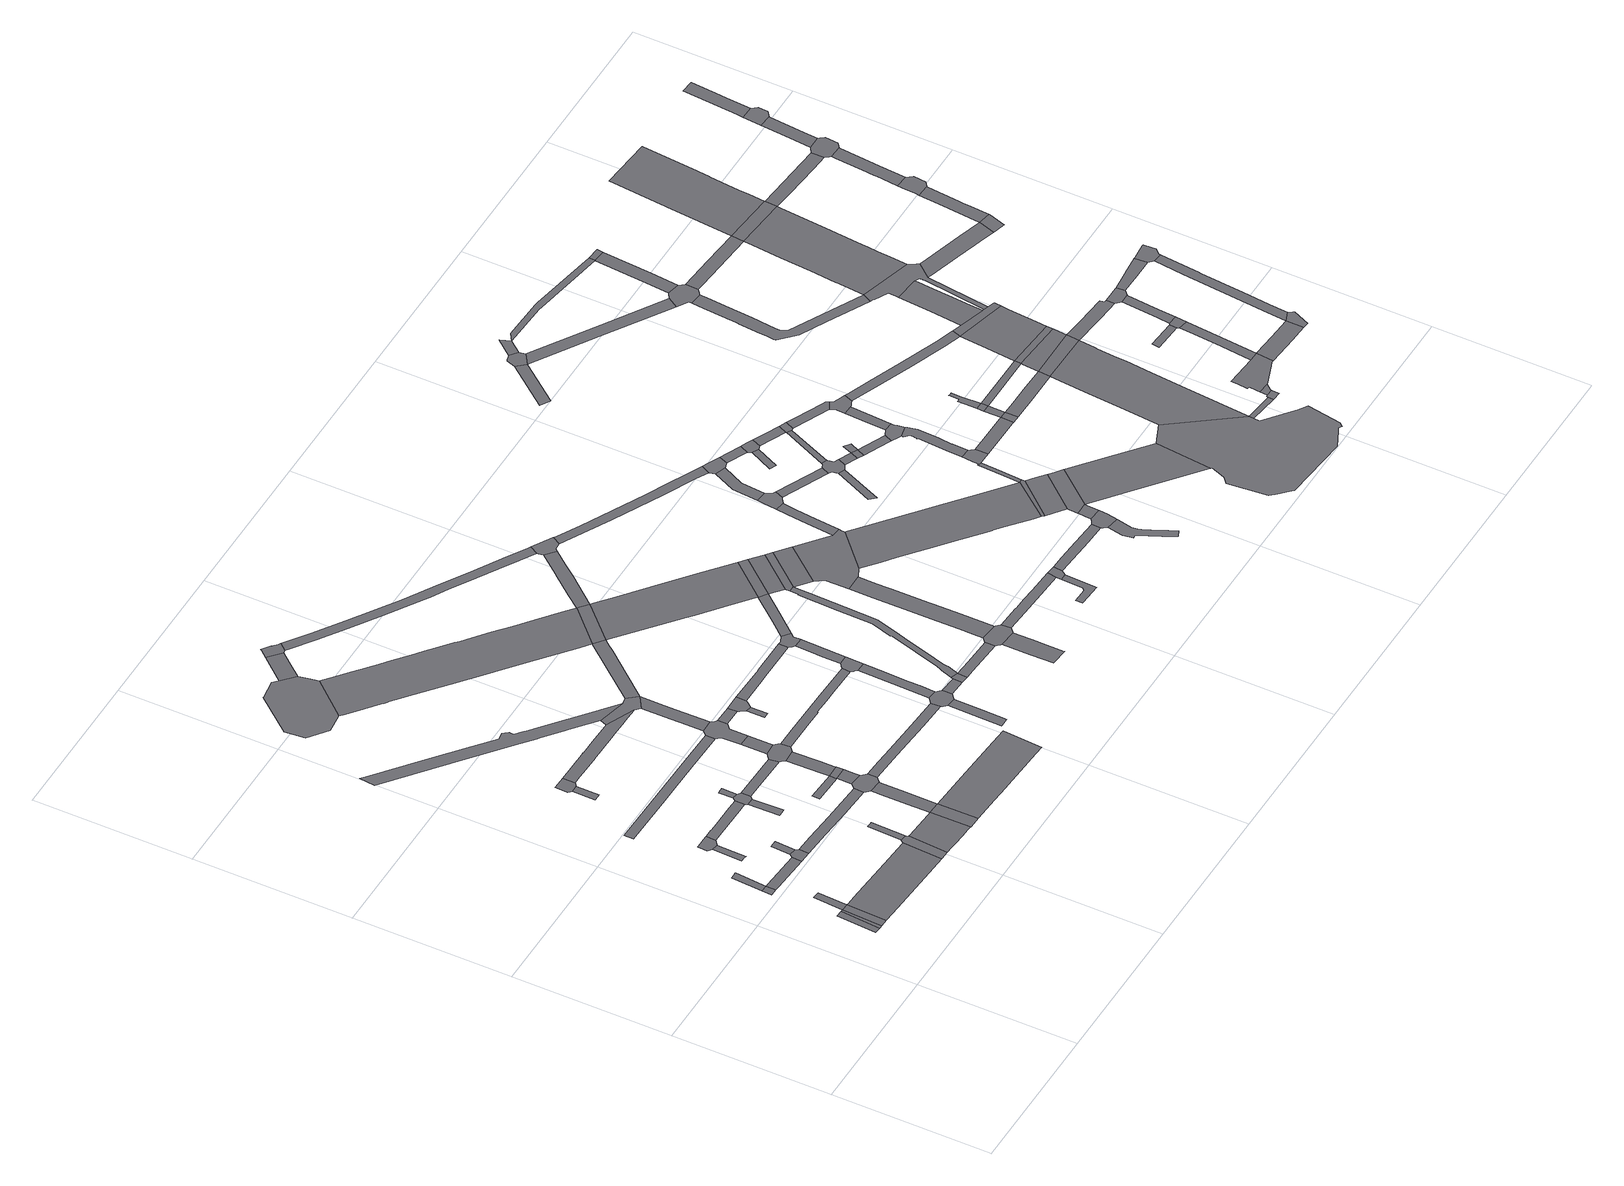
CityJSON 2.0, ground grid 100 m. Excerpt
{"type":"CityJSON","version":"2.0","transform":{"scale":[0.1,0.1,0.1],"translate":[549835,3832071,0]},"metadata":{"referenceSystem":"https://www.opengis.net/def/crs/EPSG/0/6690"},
"CityObjects":{
"road1":{"type":"Road","geometry":[{"type":"MultiSurface","lod":"1","boundaries":[[[0,1,2,3]]]}]},
"road2":{"type":"Road","attributes":{"RoadStructureAttribute.sectionType":"1"},"geometry":[{"type":"MultiSurface","lod":"1","boundaries":[[[3,2,4,5]]]}]},
"road3":{"type":"Road","geometry":[{"type":"MultiSurface","lod":"1","boundaries":[[[5,4,6,7]]]}]},
"road4":{"type":"Road","attributes":{"RoadStructureAttribute.sectionType":"1"},"geometry":[{"type":"MultiSurface","lod":"1","boundaries":[[[8,9,10,5,7]]]}]},
"road5":{"type":"Road","geometry":[{"type":"MultiSurface","lod":"1","boundaries":[[[11,12,13,14]]]}]},
"road6":{"type":"Road","geometry":[{"type":"MultiSurface","lod":"1","boundaries":[[[15,16,17,18,11,14]]]}]},
"road7":{"type":"Road","attributes":{"RoadStructureAttribute.sectionType":"1"},"geometry":[{"type":"MultiSurface","lod":"1","boundaries":[[[19,14,13,20,21,22]]]}]},
"road8":{"type":"Road","attributes":{"RoadStructureAttribute.sectionType":"1"},"geometry":[{"type":"MultiSurface","lod":"1","boundaries":[[[23,24,25,26,27,28,7,6,29,30,31,32]]]}]},
"road9":{"type":"Road","geometry":[{"type":"MultiSurface","lod":"1","boundaries":[[[33,34,35,36,37,38]]]}]},
"road10":{"type":"Road","geometry":[{"type":"MultiSurface","lod":"1","boundaries":[[[39,40,41,42,33,38,43,44]]]}]},
"road11":{"type":"Road","geometry":[{"type":"MultiSurface","lod":"1","boundaries":[[[45,22,21,46,47,48]]]}]},
"road12":{"type":"Road","geometry":[{"type":"MultiSurface","lod":"1","boundaries":[[[49,50,51,45,48]]]}]},
"road13":{"type":"Road","attributes":{"RoadStructureAttribute.sectionType":"1"},"geometry":[{"type":"MultiSurface","lod":"1","boundaries":[[[52,53,54,55,44,43,56,57,58,59]]]}]},
"road14":{"type":"Road","geometry":[{"type":"MultiSurface","lod":"1","boundaries":[[[60,32,31,61,62,63,64]]]}]},
"road15":{"type":"Road","geometry":[{"type":"MultiSurface","lod":"1","boundaries":[[[65,66,67,68]]]}]},
"road16":{"type":"Road","attributes":{"RoadStructureAttribute.sectionType":"1"},"geometry":[{"type":"MultiSurface","lod":"1","boundaries":[[[69,70,71,72,60,64]]]}]},
"road17":{"type":"Road","geometry":[{"type":"MultiSurface","lod":"1","boundaries":[[[73,74,68,67,75,76]]]}]},
"road18":{"type":"Road","attributes":{"RoadStructureAttribute.sectionType":"1"},"geometry":[{"type":"MultiSurface","lod":"1","boundaries":[[[77,78,47,46,79,80,81,82,83,84,85,86]]]}]},
"road19":{"type":"Road","attributes":{"RoadStructureAttribute.sectionType":"1"},"geometry":[{"type":"MultiSurface","lod":"1","boundaries":[[[87,88,89,62,61,90,91,92,93,94,95,96]]]}]},
"road20":{"type":"Road","geometry":[{"type":"MultiSurface","lod":"1","boundaries":[[[97,98,99,100,101]]]}]},
"road21":{"type":"Road","geometry":[{"type":"MultiSurface","lod":"1","boundaries":[[[102,103,59,58,97,101,104,105,106,107]]]}]},
"road22":{"type":"Road","attributes":{"RoadStructureAttribute.sectionType":"1"},"geometry":[{"type":"MultiSurface","lod":"1","boundaries":[[[108,109,110,111,112,113,114,115,116,117,118]]]}]},
"road23":{"type":"Road","geometry":[{"type":"MultiSurface","lod":"1","boundaries":[[[119,120,121,122,123,102,107]]]}]},
"road24":{"type":"Road","geometry":[{"type":"MultiSurface","lod":"1","boundaries":[[[96,95,124,125,126]]]}]},
"road25":{"type":"Road","attributes":{"RoadStructureAttribute.sectionType":"1"},"geometry":[{"type":"MultiSurface","lod":"1","boundaries":[[[127,128,129,130,131,132,133,134,135,136,137,138,139,140,141,142,143,144,145,146,147,148,149,150,151,152]]]}]},
"road26":{"type":"Road","geometry":[{"type":"MultiSurface","lod":"1","boundaries":[[[153,154,155,156,157]]]}]},
"road27":{"type":"Road","attributes":{"RoadStructureAttribute.sectionType":"1"},"geometry":[{"type":"MultiSurface","lod":"1","boundaries":[[[158,105,104,159,160,161,162]]]}]},
"road28":{"type":"Road","attributes":{"RoadStructureAttribute.sectionType":"1"},"geometry":[{"type":"MultiSurface","lod":"1","boundaries":[[[163,164,165,96,126,166,167,168]]]}]},
"road29":{"type":"Road","geometry":[{"type":"MultiSurface","lod":"1","boundaries":[[[169,170,171,172,173,174,175,176,177,178,179,180,181,182,183,184]]]}]},
"road30":{"type":"Road","geometry":[{"type":"MultiSurface","lod":"1","boundaries":[[[185,186,187,86,85,188,189,163,168,190,191,192,193,194]]]}]},
"road31":{"type":"Road","attributes":{"RoadStructureAttribute.sectionType":"1"},"geometry":[{"type":"MultiSurface","lod":"1","boundaries":[[[195,196,197,198,199,200,76,75,201,202,203,204,205,206,207,208,209,210,211,212,213]]]}]},
"road32":{"type":"Road","attributes":{"RoadStructureAttribute.sectionType":"1"},"geometry":[{"type":"MultiSurface","lod":"1","boundaries":[[[214,215,216,156,217,185,194]]]}]},
"road33":{"type":"Road","geometry":[{"type":"MultiSurface","lod":"1","boundaries":[[[218,157,156,216]]]}]},
"road34":{"type":"Road","attributes":{"RoadStructureAttribute.sectionType":"1"},"geometry":[{"type":"MultiSurface","lod":"1","boundaries":[[[219,220,221,222,223,157,218]]]}]},
"road35":{"type":"Road","geometry":[{"type":"MultiSurface","lod":"1","boundaries":[[[224,225,226,227,162,161,228,222,221,229,230,231]]]}]},
"road36":{"type":"Road","attributes":{"RoadStructureAttribute.sectionType":"1"},"geometry":[{"type":"MultiSurface","lod":"1","boundaries":[[[232,233,226,225,234,235]]]}]},
"road37":{"type":"Road","attributes":{"RoadStructureAttribute.sectionType":"1"},"geometry":[{"type":"MultiSurface","lod":"1","boundaries":[[[236,237,126,125,238,239,240,241,242,243]]]}]},
"road38":{"type":"Road","geometry":[{"type":"MultiSurface","lod":"1","boundaries":[[[244,245,118,117,246,247,248,232,235,249,250,251,252,253,254,255]]]}]},
"road39":{"type":"Road","attributes":{"RoadStructureAttribute.sectionType":"1"},"geometry":[{"type":"MultiSurface","lod":"1","boundaries":[[[256,181,180,257,258,259]]]}]},
"road40":{"type":"Road","geometry":[{"type":"MultiSurface","lod":"1","boundaries":[[[151,213,212,260,261,262,152]]]}]},
"road41":{"type":"Road","attributes":{"RoadStructureAttribute.sectionType":"1"},"geometry":[{"type":"MultiSurface","lod":"1","boundaries":[[[263,264,261,260,265,266,267,244,255]]]}]},
"road42":{"type":"Road","attributes":{"RoadStructureAttribute.sectionType":"1"},"geometry":[{"type":"MultiSurface","lod":"1","boundaries":[[[253,252,268,269]]]}]},
"road43":{"type":"Road","attributes":{"RoadStructureAttribute.sectionType":"1"},"geometry":[{"type":"MultiSurface","lod":"1","boundaries":[[[270,271,272,192,191,273,274,275,276]]]}]},
"road44":{"type":"Road","geometry":[{"type":"MultiSurface","lod":"1","boundaries":[[[277,278,256,259,279,280,281,282,283,284,285,286,287]]]}]},
"road45":{"type":"Road","geometry":[{"type":"MultiSurface","lod":"1","boundaries":[[[288,289,290,291,292,293]]]}]},
"road46":{"type":"Road","geometry":[{"type":"MultiSurface","lod":"1","boundaries":[[[269,268,294,288,293,295,296,297]]]}]},
"road47":{"type":"Road","attributes":{"function":"2","RoadStructureAttribute.sectionType":"1"},"geometry":[{"type":"MultiSurface","lod":"1","boundaries":[[[298,299,300,301,302,303,304,305,306,307,308,309,310,311,312,313,314,315,316,178,177,317,318,319,320,321,322,323,324,325,326,327,328,329,330,331]]]}]},
"road48":{"type":"Road","attributes":{"RoadStructureAttribute.sectionType":"1"},"geometry":[{"type":"MultiSurface","lod":"1","boundaries":[[[332,333,231,230,334,335,336,337,338,339,340]]]}]},
"road49":{"type":"Road","attributes":{"RoadStructureAttribute.sectionType":"1"},"geometry":[{"type":"MultiSurface","lod":"1","boundaries":[[[330,341,262,261,342,343,344,345,346]]]}]},
"road50":{"type":"Road","attributes":{"RoadStructureAttribute.sectionType":"1"},"geometry":[{"type":"MultiSurface","lod":"1","boundaries":[[[347,348,349,350,351,352]]]}]},
"road51":{"type":"Road","geometry":[{"type":"MultiSurface","lod":"1","boundaries":[[[353,354,355,276,275,356,357,347,352,358,359,360,361,362,363,364]]]}]},
"road52":{"type":"Road","attributes":{"RoadStructureAttribute.sectionType":"1"},"geometry":[{"type":"MultiSurface","lod":"1","boundaries":[[[365,366,367,297,296,368,369,370,371]]]}]},
"road53":{"type":"Road","attributes":{"RoadStructureAttribute.sectionType":"1"},"geometry":[{"type":"MultiSurface","lod":"1","boundaries":[[[372,373,353,364,374,375,376,377,378,379]]]}]},
"road54":{"type":"Road","attributes":{"RoadStructureAttribute.sectionType":"1"},"geometry":[{"type":"MultiSurface","lod":"1","boundaries":[[[361,360,380,381]]]}]},
"road55":{"type":"Road","geometry":[{"type":"MultiSurface","lod":"1","boundaries":[[[382,383,384,340,339,385,386,372,379,387,388]]]}]},
"road56":{"type":"Road","geometry":[{"type":"MultiSurface","lod":"1","boundaries":[[[389,381,380,390,391]]]}]},
"road57":{"type":"Road","attributes":{"RoadStructureAttribute.sectionType":"1"},"geometry":[{"type":"MultiSurface","lod":"1","boundaries":[[[392,393,394,395,396,397,398,399,281,280,400,401,402,403,404,405,406,407,408,409,410,411]]]}]},
"road58":{"type":"Road","geometry":[{"type":"MultiSurface","lod":"1","boundaries":[[[331,330,346,412,413]]]}]},
"road59":{"type":"Road","attributes":{"RoadStructureAttribute.sectionType":"1"},"geometry":[{"type":"MultiSurface","lod":"1","boundaries":[[[414,415,416,382,388,417,418,419]]]}]},
"road60":{"type":"Road","geometry":[{"type":"MultiSurface","lod":"1","boundaries":[[[420,421,371,370,422,423,414,419,424,425]]]}]},
"road61":{"type":"Road","attributes":{"RoadStructureAttribute.sectionType":"1"},"geometry":[{"type":"MultiSurface","lod":"1","boundaries":[[[426,391,390,427,428,429]]]}]},
"road62":{"type":"Road","attributes":{"RoadStructureAttribute.sectionType":"1"},"geometry":[{"type":"MultiSurface","lod":"1","boundaries":[[[430,431,432,433,434,435,436,437,438,439,440,441,442,443,389,391,444,445,446,447,448,449,450,451,452,453,454,455]]]}]},
"road63":{"type":"Road","attributes":{"function":"2","RoadStructureAttribute.sectionType":"1"},"geometry":[{"type":"MultiSurface","lod":"1","boundaries":[[[456,457,458,459,460,413,412,461,462,463,464,465,466,467,468]]]}]},
"road64":{"type":"Road","attributes":{"RoadStructureAttribute.sectionType":"1"},"geometry":[{"type":"MultiSurface","lod":"1","boundaries":[[[467,469,420,425,470,471]]]}]},
"road65":{"type":"Road","attributes":{"function":"2","RoadStructureAttribute.sectionType":"1"},"geometry":[{"type":"MultiSurface","lod":"1","boundaries":[[[472,473,474,475,476,477,478,479]]]}]},
"road66":{"type":"Road","attributes":{"RoadStructureAttribute.sectionType":"1"},"geometry":[{"type":"MultiSurface","lod":"1","boundaries":[[[480,481,482,483,331,413,484,485,486,487]]]}]},
"road67":{"type":"Road","geometry":[{"type":"MultiSurface","lod":"1","boundaries":[[[488,489,490,429,428,491,492,472,479,493,494,495,496,497,498,499]]]}]},
"road68":{"type":"Road","attributes":{"function":"2","RoadStructureAttribute.sectionType":"1"},"geometry":[{"type":"MultiSurface","lod":"1","boundaries":[[[500,501,502,503,504,505,488,499,506,507,508,509,510,511,512]]]}]},
"road69":{"type":"Road","geometry":[{"type":"MultiSurface","lod":"1","boundaries":[[[468,467,471,513]]]}]},
"road70":{"type":"Road","geometry":[{"type":"MultiSurface","lod":"1","boundaries":[[[411,410,514,480,487,515,516,517,518]]]}]},
"road71":{"type":"Road","attributes":{"RoadStructureAttribute.sectionType":"1"},"geometry":[{"type":"MultiSurface","lod":"1","boundaries":[[[513,471,519,520]]]}]},
"road72":{"type":"Road","geometry":[{"type":"MultiSurface","lod":"1","boundaries":[[[520,519,430,455,521]]]}]},
"road73":{"type":"Road","attributes":{"RoadStructureAttribute.sectionType":"1"},"geometry":[{"type":"MultiSurface","lod":"1","boundaries":[[[522,523,524,525,496,495,526,527,528,529]]]}]},
"road74":{"type":"Road","attributes":{"function":"2","RoadStructureAttribute.sectionType":"1"},"geometry":[{"type":"MultiSurface","lod":"1","boundaries":[[[521,455,530,531,532]]]}]},
"road75":{"type":"Road","geometry":[{"type":"MultiSurface","lod":"1","boundaries":[[[533,534,532,531,535,536,500,512,537,538,539,540,541]]]}]},
"road76":{"type":"Road","attributes":{"RoadStructureAttribute.sectionType":"1"},"geometry":[{"type":"MultiSurface","lod":"1","boundaries":[[[542,543,544,545,546,547,548,549,550,551]]]}]},
"road77":{"type":"Road","geometry":[{"type":"MultiSurface","lod":"1","boundaries":[[[529,528,542,551,552,553]]]}]},
"road78":{"type":"Road","attributes":{"RoadStructureAttribute.sectionType":"1"},"geometry":[{"type":"MultiSurface","lod":"1","boundaries":[[[554,555,556,557,558,559,518,517,560,561,562,563,564]]]}]},
"road79":{"type":"Road","attributes":{"RoadStructureAttribute.sectionType":"1"},"geometry":[{"type":"MultiSurface","lod":"1","boundaries":[[[565,566,567,541,540,568,569,570]]]}]},
"road80":{"type":"Road","attributes":{"RoadStructureAttribute.sectionType":"1"},"geometry":[{"type":"MultiSurface","lod":"1","boundaries":[[[571,572,573,553,552,574,575,576,577]]]}]},
"road81":{"type":"Road","attributes":{"function":"2","RoadStructureAttribute.sectionType":"1"},"geometry":[{"type":"MultiSurface","lod":"1","boundaries":[[[578,579,580,581,582,583,538,537,584,585,586,587,588,589,590,591,592,593,594,595,596]]]}]},
"road82":{"type":"Road","geometry":[{"type":"MultiSurface","lod":"1","boundaries":[[[597,598,599,565,570,600,601,602,603,604,605]]]}]},
"road83":{"type":"Road","attributes":{"RoadStructureAttribute.sectionType":"1"},"geometry":[{"type":"MultiSurface","lod":"1","boundaries":[[[606,607,597,605,608,609]]]}]},
"road84":{"type":"Road","attributes":{"RoadStructureAttribute.sectionType":"1"},"geometry":[{"type":"MultiSurface","lod":"1","boundaries":[[[610,611,612,613,614,615,616,617,618,619,620,621,622,623,624,625]]]}]},
"road85":{"type":"Road","attributes":{"RoadStructureAttribute.sectionType":"1"},"geometry":[{"type":"MultiSurface","lod":"1","boundaries":[[[603,602,626,627,628]]]}]},
"road86":{"type":"Road","geometry":[{"type":"MultiSurface","lod":"1","boundaries":[[[629,630,577,576,631,632,610,625,633,634]]]}]},
"road87":{"type":"Road","geometry":[{"type":"MultiSurface","lod":"1","boundaries":[[[635,564,563,636,637,606,609,638,639]]]}]},
"road88":{"type":"Road","attributes":{"RoadStructureAttribute.sectionType":"1"},"geometry":[{"type":"MultiSurface","lod":"1","boundaries":[[[640,641,642,643]]]}]},
"road89":{"type":"Road","attributes":{"RoadStructureAttribute.sectionType":"1"},"geometry":[{"type":"MultiSurface","lod":"1","boundaries":[[[644,645,646,647,648,629,634]]]}]},
"road90":{"type":"Road","geometry":[{"type":"MultiSurface","lod":"1","boundaries":[[[596,595,649,650,651]]]}]},
"road91":{"type":"Road","attributes":{"RoadStructureAttribute.sectionType":"1"},"geometry":[{"type":"MultiSurface","lod":"1","boundaries":[[[652,639,638,653,654]]]}]},
"road92":{"type":"Road","geometry":[{"type":"MultiSurface","lod":"1","boundaries":[[[655,656,657,658]]]}]},
"road93":{"type":"Road","geometry":[{"type":"MultiSurface","lod":"1","boundaries":[[[659,660,628,627,661,640,643,662,663,664,665,666]]]}]},
"road94":{"type":"Road","attributes":{"RoadStructureAttribute.sectionType":"1"},"geometry":[{"type":"MultiSurface","lod":"1","boundaries":[[[667,668,650,649,669,670]]]}]},
"road95":{"type":"Road","geometry":[{"type":"MultiSurface","lod":"1","boundaries":[[[671,654,653,655,658,672,673]]]}]},
"road96":{"type":"Road","geometry":[{"type":"MultiSurface","lod":"1","boundaries":[[[674,670,669,675,676,646,645,677]]]}]},
"road97":{"type":"Road","attributes":{"RoadStructureAttribute.sectionType":"1"},"geometry":[{"type":"MultiSurface","lod":"1","boundaries":[[[663,662,678,679]]]}]},
"road98":{"type":"Road","geometry":[{"type":"MultiSurface","lod":"1","boundaries":[[[679,678,680,681]]]}]},
"road99":{"type":"Road","attributes":{"RoadStructureAttribute.sectionType":"1"},"geometry":[{"type":"MultiSurface","lod":"1","boundaries":[[[682,659,666,683]]]}]},
"road100":{"type":"Road","attributes":{"RoadStructureAttribute.sectionType":"1"},"geometry":[{"type":"MultiSurface","lod":"1","boundaries":[[[684,685,596,651,686,687]]]}]},
"road101":{"type":"Road","geometry":[{"type":"MultiSurface","lod":"1","boundaries":[[[688,689,679,681]]]}]},
"road102":{"type":"Road","attributes":{"RoadStructureAttribute.sectionType":"1"},"geometry":[{"type":"MultiSurface","lod":"1","boundaries":[[[690,673,672,691,692]]]}]},
"road103":{"type":"Road","attributes":{"RoadStructureAttribute.sectionType":"1"},"geometry":[{"type":"MultiSurface","lod":"1","boundaries":[[[681,680,693,694,695]]]}]},
"road104":{"type":"Road","geometry":[{"type":"MultiSurface","lod":"1","boundaries":[[[696,697,698,699,700,701,684,687,702,703,704,705,706]]]}]},
"road105":{"type":"Road","attributes":{"function":"2","RoadStructureAttribute.sectionType":"1"},"geometry":[{"type":"MultiSurface","lod":"1","boundaries":[[[707,708,677,645,709,710,711,712,713,714,715,716,717]]]}]},
"road106":{"type":"Road","geometry":[{"type":"MultiSurface","lod":"1","boundaries":[[[692,691,682,683,718,719,720]]]}]},
"road107":{"type":"Road","attributes":{"RoadStructureAttribute.sectionType":"1"},"geometry":[{"type":"MultiSurface","lod":"1","boundaries":[[[721,722,723,724,725,726,727,728,729,730,731,732,733,734,735,696,706]]]}]},
"road108":{"type":"Road","attributes":{"RoadStructureAttribute.sectionType":"1"},"geometry":[{"type":"MultiSurface","lod":"1","boundaries":[[[736,737,738,739]]]}]},
"road109":{"type":"Road","geometry":[{"type":"MultiSurface","lod":"1","boundaries":[[[740,695,694,741,727,726,742,743,744]]]}]},
"road110":{"type":"Road","attributes":{"RoadStructureAttribute.sectionType":"1"},"geometry":[{"type":"MultiSurface","lod":"1","boundaries":[[[745,746,747,720,719,748,749,750]]]}]},
"road111":{"type":"Road","attributes":{"RoadStructureAttribute.sectionType":"1"},"geometry":[{"type":"MultiSurface","lod":"1","boundaries":[[[751,752,740,744,753,754]]]}]},
"road112":{"type":"Road","attributes":{"RoadStructureAttribute.sectionType":"1"},"geometry":[{"type":"MultiSurface","lod":"1","boundaries":[[[755,756,704,703,757,758,759,760]]]}]},
"road113":{"type":"Road","geometry":[{"type":"MultiSurface","lod":"1","boundaries":[[[761,762,763,764,736,739,765,766,767,768]]]}]},
"road114":{"type":"Road","geometry":[{"type":"MultiSurface","lod":"1","boundaries":[[[769,770,750,749,771,751,754,772,773,774,775]]]}]},
"road115":{"type":"Road","geometry":[{"type":"MultiSurface","lod":"1","boundaries":[[[776,761,768,777,778]]]}]},
"road116":{"type":"Road","geometry":[{"type":"MultiSurface","lod":"1","boundaries":[[[760,759,779,780,781,782]]]}]},
"road117":{"type":"Road","attributes":{"RoadStructureAttribute.sectionType":"1"},"geometry":[{"type":"MultiSurface","lod":"1","boundaries":[[[783,760,782,784]]]}]},
"road118":{"type":"Road","geometry":[{"type":"MultiSurface","lod":"1","boundaries":[[[785,783,784,786]]]}]},
"road119":{"type":"Road","geometry":[{"type":"MultiSurface","lod":"1","boundaries":[[[787,788,789,790,791,792,793,785,786]]]}]},
"road120":{"type":"Road","geometry":[{"type":"MultiSurface","lod":"1","boundaries":[[[794,717,716,795,796,797,798,799,800,801,802,803,804,805,806,807,808,809,810,811,812,813,814,815,816,817,818,819,820,821]]]}]},
"road121":{"type":"Road","attributes":{"RoadStructureAttribute.sectionType":"1"},"geometry":[{"type":"MultiSurface","lod":"1","boundaries":[[[822,823,782,781,824,825,826]]]}]},
"road122":{"type":"Road","attributes":{"RoadStructureAttribute.sectionType":"1"},"geometry":[{"type":"MultiSurface","lod":"1","boundaries":[[[827,828,765,739,829,830,831]]]}]},
"road123":{"type":"Road","attributes":{"RoadStructureAttribute.sectionType":"1"},"geometry":[{"type":"MultiSurface","lod":"1","boundaries":[[[786,784,832,833]]]}]},
"road124":{"type":"Road","attributes":{"RoadStructureAttribute.sectionType":"1"},"geometry":[{"type":"MultiSurface","lod":"1","boundaries":[[[834,835,836,837,838,775,774,839,840,841,842,843]]]}]},
"road125":{"type":"Road","geometry":[{"type":"MultiSurface","lod":"1","boundaries":[[[825,844,845,846,794,821,847,848,849,850,851,852,853,854,855]]]}]},
"road126":{"type":"Road","attributes":{"RoadStructureAttribute.sectionType":"1"},"geometry":[{"type":"MultiSurface","lod":"1","boundaries":[[[821,820,856,857]]]}]},
"road127":{"type":"Road","attributes":{"RoadStructureAttribute.sectionType":"1"},"geometry":[{"type":"MultiSurface","lod":"1","boundaries":[[[858,859,860,778,861,862,863,864]]]}]},
"road128":{"type":"Road","geometry":[{"type":"MultiSurface","lod":"1","boundaries":[[[865,866,857,856,867,868,869]]]}]},
"road129":{"type":"Road","attributes":{"RoadStructureAttribute.sectionType":"1"},"geometry":[{"type":"MultiSurface","lod":"1","boundaries":[[[870,871,869,868,872,873]]]}]},
"road130":{"type":"Road","geometry":[{"type":"MultiSurface","lod":"1","boundaries":[[[826,825,855,874]]]}]},
"road131":{"type":"Road","attributes":{"RoadStructureAttribute.sectionType":"1"},"geometry":[{"type":"MultiSurface","lod":"1","boundaries":[[[832,875,826,874,876]]]}]},
"road132":{"type":"Road","geometry":[{"type":"MultiSurface","lod":"1","boundaries":[[[877,831,830,878,879,880,881,882,883,884,885,886]]]}]},
"road133":{"type":"Road","geometry":[{"type":"MultiSurface","lod":"1","boundaries":[[[833,832,876,887]]]}]},
"road134":{"type":"Road","geometry":[{"type":"MultiSurface","lod":"1","boundaries":[[[888,889,890,891,892,893,870,873,894,895,896,897,898]]]}]},
"road135":{"type":"Road","attributes":{"RoadStructureAttribute.sectionType":"1"},"geometry":[{"type":"MultiSurface","lod":"1","boundaries":[[[881,899,900,901,902,903,904,905,906,907,908,909,910,911,912,913,914,915,916,917,918,919,920,921,922,923,924,925,882]]]}]},
"road136":{"type":"Road","attributes":{"RoadStructureAttribute.sectionType":"1"},"geometry":[{"type":"MultiSurface","lod":"1","boundaries":[[[842,926,833,887,927,928,929]]]}]},
"road137":{"type":"Road","attributes":{"RoadStructureAttribute.sectionType":"1"},"geometry":[{"type":"MultiSurface","lod":"1","boundaries":[[[863,930,931,877,886,932,933,934]]]}]},
"road138":{"type":"Road","geometry":[{"type":"MultiSurface","lod":"1","boundaries":[[[935,843,842,929,936,937,938,939,940,941,942,943]]]}]},
"road139":{"type":"Road","geometry":[{"type":"MultiSurface","lod":"1","boundaries":[[[944,945,946,947,948]]]}]},
"road140":{"type":"Road","geometry":[{"type":"MultiSurface","lod":"1","boundaries":[[[949,950,943,942,951,952,953,954,955,956]]]}]},
"road141":{"type":"Road","geometry":[{"type":"MultiSurface","lod":"1","boundaries":[[[864,863,934,957]]]}]},
"road142":{"type":"Road","attributes":{"RoadStructureAttribute.sectionType":"1"},"geometry":[{"type":"MultiSurface","lod":"1","boundaries":[[[958,959,960,961,962,898,897,963,964]]]}]},
"road143":{"type":"Road","attributes":{"RoadStructureAttribute.sectionType":"1"},"geometry":[{"type":"MultiSurface","lod":"1","boundaries":[[[965,966,967,874,855,968,969,970,971,972]]]}]},
"road144":{"type":"Road","attributes":{"RoadStructureAttribute.sectionType":"1"},"geometry":[{"type":"MultiSurface","lod":"1","boundaries":[[[915,914,973,974,975,976,977,978,979,949,956,980,981,982,983,984,985,941,940,986,987,988,989]]]}]},
"road145":{"type":"Road","attributes":{"RoadStructureAttribute.sectionType":"1"},"geometry":[{"type":"MultiSurface","lod":"1","boundaries":[[[990,885,884,991,992,993]]]}]},
"road146":{"type":"Road","attributes":{"RoadStructureAttribute.sectionType":"1"},"geometry":[{"type":"MultiSurface","lod":"1","boundaries":[[[994,995,897,896,996,997,998]]]}]},
"road147":{"type":"Road","geometry":[{"type":"MultiSurface","lod":"1","boundaries":[[[999,948,947,958,964,1000]]]}]},
"road148":{"type":"Road","attributes":{"RoadStructureAttribute.sectionType":"1"},"geometry":[{"type":"MultiSurface","lod":"1","boundaries":[[[1001,1002,1003,1004,999,1000]]]}]},
"road149":{"type":"Road","geometry":[{"type":"MultiSurface","lod":"1","boundaries":[[[1005,1006,972,971,1007,1003,1002,1008,1009]]]}]},
"road150":{"type":"Road","geometry":[{"type":"MultiSurface","lod":"1","boundaries":[[[1010,1011,1012,998,997,1013,1014]]]}]},
"road151":{"type":"Road","attributes":{"RoadStructureAttribute.sectionType":"1"},"geometry":[{"type":"MultiSurface","lod":"1","boundaries":[[[992,1015,1016,1017,1018,1019,1020,1021,1022,915,989,1023,1024,1025,1026,1027,1028,1029,1030,1031]]]}]},
"road152":{"type":"Road","attributes":{"RoadStructureAttribute.sectionType":"1"},"geometry":[{"type":"MultiSurface","lod":"1","boundaries":[[[1032,1033,1034,1035,998,1012,1036,1037,1038,1039,1040,1041,1042]]]}]},
"road153":{"type":"Road","attributes":{"RoadStructureAttribute.sectionType":"1"},"geometry":[{"type":"MultiSurface","lod":"1","boundaries":[[[1043,1044,1045,987,986,1046,1047,1048,1049,1050,1051,1052,1053]]]}]},
"road154":{"type":"Road","attributes":{"RoadStructureAttribute.sectionType":"1"},"geometry":[{"type":"MultiSurface","lod":"1","boundaries":[[[1054,1055,1056,1057,1009,1008,1058,1059]]]}]},
"road155":{"type":"Road","geometry":[{"type":"MultiSurface","lod":"1","boundaries":[[[993,992,1031,1060,1061]]]}]},
"road156":{"type":"Road","attributes":{"RoadStructureAttribute.sectionType":"1"},"geometry":[{"type":"MultiSurface","lod":"1","boundaries":[[[1062,1063,1064,993,1061,1065,1066,1067,1068,1069,1070]]]}]},
"road157":{"type":"Road","geometry":[{"type":"MultiSurface","lod":"1","boundaries":[[[1071,1072,1073,1074,1054,1059,1075,1032,1042,1076,1077,1078,1079]]]}]},
"road158":{"type":"Road","geometry":[{"type":"MultiSurface","lod":"1","boundaries":[[[1053,1052,1080,1081,1082,1083]]]}]},
"road159":{"type":"Road","attributes":{"RoadStructureAttribute.sectionType":"1"},"geometry":[{"type":"MultiSurface","lod":"1","boundaries":[[[1084,1085,1086,1087,1053,1083,1088,1089,1090,1091,1092,1093]]]}]},
"road160":{"type":"Road","attributes":{"RoadStructureAttribute.sectionType":"1"},"geometry":[{"type":"MultiSurface","lod":"1","boundaries":[[[1060,1031,1094,1095,1096,1097,1098]]]}]},
"road161":{"type":"Road","geometry":[{"type":"MultiSurface","lod":"1","boundaries":[[[1099,1100,1101,1084,1093,1102,1103,1104,1105]]]}]},
"road162":{"type":"Road","attributes":{"RoadStructureAttribute.sectionType":"1"},"geometry":[{"type":"MultiSurface","lod":"1","boundaries":[[[1106,1107,1108,1109,1110,1111,1112,1099,1105,1113,1114,1115]]]}]},
"road163":{"type":"Road","geometry":[{"type":"MultiSurface","lod":"1","boundaries":[[[1116,1117,1118,1119,1098,1097,1120,1106,1115,1121,1122,1123]]]}]},
"road164":{"type":"Road","attributes":{"RoadStructureAttribute.sectionType":"1"},"geometry":[{"type":"MultiSurface","lod":"1","boundaries":[[[1124,1125,1126,1119,1118,1127,1128]]]}]},
"road165":{"type":"Road","geometry":[{"type":"MultiSurface","lod":"1","boundaries":[[[1129,1124,1128,1130,1131,1132]]]}]},
"road166":{"type":"Road","attributes":{"RoadStructureAttribute.sectionType":"1"},"geometry":[{"type":"MultiSurface","lod":"1","boundaries":[[[1133,1134,1135,1129,1132,1136,1137,1138,1139]]]}]}
},
"vertices":[
[281,651,0],[266,402,0],[304,399,0],[323,649,0],
[326,398,0],[340,648,0],
[376,395,0],[385,645,0],
[395,832,0],[369,833,0],[350,834,0],
[264,1112,0],[260,1051,0],[303,1049,0],[307,1109,0],
[320,1308,0],[320,1309,0],[298,1309,0],[275,1309,0],
[323,1108,0],[331,1047,0],[575,1032,0],[578,1093,0],
[970,609,0],[960,609,0],[774,621,0],[454,641,0],[427,643,0],[391,645,0],[495,388,0],[777,371,0],[957,361,0],[971,610,0],
[427,1508,0],[423,1325,0],[444,1323,0],[465,1320,0],[465,1322,0],[469,1503,0],
[470,1590,0],[433,1590,0],[405,1591,0],[404,1530,0],[500,1529,0],[501,1589,0],
[594,1112,0],[649,1028,0],[651,1089,0],[638,1105,0],
[646,1235,0],[623,1235,0],[600,1236,0],
[765,1586,0],[613,1588,0],[557,1589,0],[556,1589,0],[568,1528,0],[765,1525,0],[830,1525,0],[830,1585,0],
[985,627,0],[1018,357,0],[1033,606,0],[1024,617,0],[1025,623,0],
[472,2267,0],[517,2266,0],[519,2411,0],[474,2409,0],
[1032,841,0],[1013,842,0],[995,842,0],[986,629,0],
[454,2510,0],[453,2431,0],[539,2429,0],[540,2509,0],
[961,1070,0],[770,1082,0],[669,1026,0],[671,1026,0],[759,1021,0],[760,1021,0],[770,1020,0],[1023,1004,0],[1225,992,0],[1227,1054,0],
[1235,593,0],[1039,605,0],[1033,605,0],[1060,355,0],[1105,352,0],[1171,348,0],[1229,344,0],[1230,344,0],[1259,342,0],[1255,592,0],
[838,1506,0],[844,1312,0],[868,1312,0],[891,1313,0],[883,1507,0],
[844,1604,0],[838,1595,0],[901,1524,0],[901,1584,0],[888,1594,0],[882,1599,0],
[933,1982,0],[761,1985,0],[298,1992,0],[297,1933,0],[312,1933,0],[646,1927,0],[761,1925,0],[953,1922,0],[1112,1919,0],[1217,1918,0],[1217,1977,0],
[882,1696,0],[882,1697,0],[863,1696,0],[844,1694,0],[844,1605,0],
[1259,339,0],[1339,337,0],[1335,588,0],
[1002,2684,0],[967,2712,0],[812,2837,0],[792,2855,0],[761,2880,0],[752,2888,0],[723,2912,0],[726,2943,0],[711,2960,0],[698,2975,0],[680,2972,0],[654,2967,0],[528,3069,0],[316,3242,0],[35,3471,0],[9,3492,0],[1,3395,0],[354,3108,0],[473,3011,0],[678,2845,0],[753,2783,0],[765,2773,0],[886,2675,0],[917,2650,0],[1049,2542,0],[1227,2501,0],
[1067,1228,0],[1066,1203,0],[1065,1183,0],[1252,1174,0],[1252,1219,0],
[1003,1583,0],[998,1523,0],[1030,1522,0],[1221,1520,0],[1212,1580,0],
[1255,962,0],[1255,869,0],[1255,732,0],[1335,590,0],[1336,817,0],[1336,954,0],
[458,4285,0],[334,4269,0],[333,4270,0],[142,4038,0],[142,4036,0],[154,3910,0],[272,3818,0],[389,3831,0],[396,3832,0],[592,4061,0],[581,4126,0],[570,4184,0],[492,4255,0],[461,4217,0],[459,4219,0],[490,4257,0],
[1255,1083,0],[1237,1064,0],[1235,1062,0],[1235,982,0],[1236,981,0],[1357,974,0],[1366,983,0],[1366,1044,0],[1359,1051,0],[1337,1074,0],
[1015,2499,0],[878,2502,0],[769,2504,0],[770,2505,0],[770,2507,0],[755,2506,0],[593,2429,0],[657,2428,0],[743,2427,0],[753,2426,0],[756,2426,0],[947,2424,0],[1014,2423,0],[1016,2423,0],[1073,2422,0],[1136,2421,0],[1203,2420,0],[1210,2420,0],[1030,2499,0],
[1336,1110,0],[1335,1111,0],[1334,1177,0],[1253,1174,0],
[1332,1222,0],
[1332,1237,0],[1330,1319,0],[1324,1493,0],[1245,1489,0],[1251,1275,0],
[1344,1590,0],[1325,1613,0],[1244,1607,0],[1224,1590,0],[1229,1510,0],[1345,1510,0],[1357,1520,0],[1352,1581,0],
[1244,1768,0],[1244,1743,0],[1325,1631,0],[1324,1768,0],
[1866,557,0],[1589,574,0],[1509,327,0],[1510,327,0],[1574,323,0],[1945,301,0],[2008,297,0],[2024,547,0],
[1243,2004,0],[1227,1987,0],[1226,1907,0],[1228,1906,0],[1242,1889,0],[1323,1886,0],[1343,1904,0],[1344,1905,0],[1354,1915,0],[1352,1974,0],[1341,1985,0],[1323,2004,0],
[620,4409,0],[633,4260,0],[634,4261,0],[698,4339,0],
[1239,2391,0],[1319,2443,0],[1267,2506,0],
[1320,2225,0],[1320,2321,0],[1240,2315,0],[1241,2211,0],[1242,2148,0],
[1468,1913,0],[1466,1973,0],
[1739,1021,0],[1546,1033,0],[1484,1037,0],[1577,970,0],[1842,955,0],[2033,943,0],[2031,1004,0],
[666,4464,0],[661,4458,0],[707,4341,0],[722,4344,0],[758,4389,0],[746,4397,0],[737,4404,0],[727,4413,0],[721,4419,0],[716,4424,0],[719,4427,0],
[1495,1869,0],[1496,1757,0],[1515,1757,0],[1533,1757,0],[1533,1863,0],[1533,1865,0],
[1475,1903,0],[1560,1902,0],[1567,1912,0],[1567,1972,0],
[1765,3100,0],[1714,3142,0],[1587,3245,0],[1485,3329,0],[1390,3408,0],[1273,3503,0],[1243,3527,0],[1219,3547,0],[1147,3606,0],[1081,3662,0],[1050,3686,0],[1036,3698,0],[910,3800,0],[867,3836,0],[834,3863,0],[783,3904,0],[741,3938,0],[685,3984,0],[618,4040,0],[427,3807,0],[514,3736,0],[593,3671,0],[605,3661,0],[621,3649,0],[630,3642,0],[683,3602,0],[745,3548,0],[911,3412,0],[1091,3265,0],[1115,3244,0],[1308,3087,0],[1506,2924,0],[1567,2873,0],[1780,3087,0],
[1773,1573,0],[1478,1578,0],[1571,1518,0],[1672,1517,0],[1673,1522,0],[1772,1520,0],[1856,1519,0],[2042,1515,0],[2048,1568,0],
[1437,2713,0],[1435,2584,0],[1570,2749,0],[1580,2761,0],[1599,2786,0],[1630,2824,0],
[2060,912,0],[2055,706,0],[2053,574,0],[2113,573,0],[2116,728,0],[2120,907,0],
[2063,1033,0],[2053,1024,0],[2041,1013,0],[2042,933,0],[2051,923,0],[2130,916,0],[2142,927,0],[2153,937,0],[2150,997,0],[2141,1007,0],[2133,1017,0],[2123,1027,0],
[1815,1969,0],[1814,1969,0],[1795,1969,0],[1718,1911,0],[1813,1910,0],[2053,1909,0],[2053,1968,0],
[2073,1482,0],[2068,1260,0],[2126,1126,0],[2126,1127,0],[2127,1180,0],[2127,1197,0],[2131,1340,0],[2134,1480,0],
[2259,930,0],[2263,989,0],
[2076,1594,0],[2066,1585,0],[2062,1581,0],[2055,1501,0],[2059,1497,0],[2135,1522,0],[2136,1593,0],
[2267,1003,0],[2309,927,0],[2313,988,0],
[2083,3548,0],[2013,3589,0],[1972,3615,0],[1747,3747,0],[1604,3836,0],[1381,3968,0],[1095,4158,0],[910,4282,0],[737,4331,0],[878,4231,0],[1043,4120,0],[1226,3998,0],[1445,3858,0],[1475,3840,0],[1579,3781,0],[1734,3687,0],[1857,3614,0],[1971,3544,0],[2063,3489,0],[2094,3541,0],
[1631,2824,0],[1842,3037,0],
[2083,1877,0],[2079,1744,0],[2078,1707,0],[2138,1650,0],[2141,1813,0],[2143,1876,0],
[2116,1985,0],[2075,1968,0],[2063,1898,0],[2069,1892,0],[2143,1925,0],[2161,1947,0],
[2422,980,0],[2370,923,0],[2604,910,0],[2601,971,0],
[2458,2114,0],[2456,2059,0],[2451,2059,0],[2445,1804,0],[2441,1588,0],[2403,1458,0],[2406,1453,0],[2407,1451,0],[2355,1272,0],[2309,1115,0],[2307,1110,0],[2299,1092,0],[2298,1089,0],[2291,1076,0],[2337,1059,0],[2338,1070,0],[2338,1081,0],[2338,1085,0],[2376,1216,0],[2425,1382,0],[2444,1446,0],[2483,1579,0],[2488,1789,0],[2492,2007,0],[2494,2059,0],[2495,2114,0],
[2516,2485,0],[2367,2608,0],[2194,2749,0],[1964,2937,0],[1862,3021,0],[1672,2790,0],[1836,2653,0],[2001,2517,0],[2038,2487,0],[2171,2377,0],[2324,2252,0],[2332,2245,0],[2524,2479,0],
[2198,2084,0],[2273,2081,0],[2379,2209,0],
[2633,880,0],[2634,703,0],[2635,561,0],[2745,551,0],[2745,557,0],[2744,716,0],[2744,722,0],[2743,872,0],
[2070,3447,0],[1969,3321,0],[1965,3317,0],[1853,3178,0],[1994,3224,0],[2028,3267,0],[2060,3307,0],[2132,3397,0],
[2631,999,0],[2627,994,0],[2612,981,0],[2612,902,0],[2627,886,0],[2748,876,0],[2764,891,0],[2772,899,0],[2768,961,0],[2766,961,0],[2747,982,0],[2742,987,0],
[2626,1836,0],[2627,1685,0],[2628,1530,0],[2629,1322,0],[2630,1147,0],[2631,1059,0],[2740,1197,0],[2739,1374,0],[2738,1391,0],[2737,1572,0],[2737,1587,0],[2735,1721,0],[2734,1837,0],
[2570,2441,0],
[2065,3476,0],[2144,3411,0],[2171,3413,0],[2188,3414,0],[2219,3467,0],
[2458,2145,0],[2648,2376,0],
[2686,2345,0],
[3093,941,0],[3013,946,0],[2925,951,0],[2923,951,0],[2915,891,0],[3041,884,0],[3248,872,0],[3257,931,0],
[2496,2113,0],[2587,2040,0],[2775,2272,0],
[2954,2125,0],[2890,2178,0],[2625,1983,0],[2625,1976,0],[2797,1867,0],[3018,2073,0],[3020,2092,0],[3022,2111,0],[2965,2116,0],
[3248,839,0],[3245,721,0],[3245,704,0],[3228,687,0],[3138,691,0],[3135,647,0],[3282,639,0],[3285,716,0],[3285,718,0],[3289,838,0],
[3308,868,0],[3317,927,0],
[3018,3059,0],[2907,3114,0],[2768,3182,0],[2565,3282,0],[2378,3380,0],[2236,3457,0],[2496,3250,0],[2810,3095,0],[3009,2997,0],[3083,2960,0],[3110,3015,0],
[3000,2489,0],[2992,2418,0],[2984,2326,0],[3038,2270,0],[3051,2400,0],[3061,2482,0],
[3500,916,0],[3499,916,0],[3405,922,0],[3313,868,0],[3579,851,0],[3715,844,0],[3717,903,0],
[3825,1412,0],[3818,1418,0],[3599,1597,0],[3484,1692,0],[3329,1818,0],[3117,1992,0],[2898,1784,0],[2972,1724,0],[3155,1573,0],[3171,1561,0],[3267,1482,0],[3294,1461,0],[3402,1372,0],[3417,1360,0],[3419,1358,0],[3476,1311,0],[3604,1206,0],[3639,1178,0],[3826,1412,0],
[3013,2616,0],[3009,2575,0],[3005,2538,0],[3076,2493,0],[3088,2501,0],[3100,2509,0],[3124,2561,0],[3105,2570,0],[3083,2607,0],
[3092,2919,0],[3029,2780,0],[3097,2764,0],[3159,2896,0],
[3740,810,0],[3720,716,0],[3720,711,0],[3720,708,0],[3728,646,0],[3750,650,0],[3816,513,0],[3856,435,0],[3896,455,0],[3872,507,0],[3833,594,0],[3811,642,0],[3802,662,0],[3799,700,0],[3806,740,0],[3817,795,0],
[3244,2442,0],[3390,2375,0],[3414,2427,0],
[3754,924,0],[3733,912,0],[3723,833,0],[3739,812,0],[3830,865,0],[3834,919,0],
[3145,2998,0],[3086,2948,0],[3088,2937,0],[3198,2909,0],[3222,2964,0],
[3417,2324,0],[3311,2083,0],[3344,2046,0],[3459,2310,0],
[3839,999,0],[3839,1013,0],[3759,1009,0],[3758,983,0],[3756,957,0],
[3655,1164,0],[3849,1393,0],[3850,1411,0],
[3270,2943,0],[3328,2848,0],[3354,2905,0],
[3339,2825,0],[3270,2678,0],[3312,2659,0],[3380,2805,0],
[3445,2447,0],[3440,2438,0],[3411,2365,0],[3493,2327,0],[3516,2378,0],[3487,2391,0],[3479,2429,0],[3478,2432,0],
[3929,1328,0],[3903,1349,0],[3763,1079,0],[3953,1309,0],
[3392,2887,0],[3406,2814,0],[3431,2869,0],
[3988,1280,0],[3763,1077,0],[3762,1071,0],[4031,1245,0],
[3570,2291,0],[3593,2342,0],
[3610,2272,0],[3634,2323,0],
[3572,2733,0],[3600,2716,0],
[3840,1674,0],[3832,1513,0],[3857,1542,0],[3864,1674,0],
[3658,2377,0],[3621,2406,0],
[3511,2833,0],[3570,2740,0],[3595,2794,0],
[3712,2225,0],[3784,2192,0],[3808,2243,0],
[3856,1788,0],[3854,1758,0],[3851,1715,0],[3849,1681,0],[3841,1682,0],[3841,1679,0],[3872,1674,0],[3944,1673,0],[3945,1753,0],[3930,1770,0],[3917,1784,0],
[4267,1052,0],[4040,1237,0],[3906,959,0],[4018,869,0],[4194,724,0],[4275,658,0],[4372,579,0],[4411,547,0],[4421,539,0],[4424,537,0],[4457,896,0],
[3602,2716,0],[3615,2718,0],[3640,2773,0],
[3922,1884,0],[3917,1884,0],[3930,1981,0],[3934,2109,0],[3921,2166,0],[3918,2177,0],[3846,2160,0],[3842,2150,0],[3872,2121,0],[3875,2103,0],[3869,2091,0],[3873,2088,0],[3868,2075,0],[3874,2071,0],[3861,1867,0],
[3330,4304,0],[3119,4037,0],[3180,3999,0],[3378,4252,0],
[3846,2262,0],[3830,2171,0],[3908,2223,0],[3905,2235,0],[3906,2259,0],
[3888,2659,0],[3866,2670,0],[3696,2748,0],[3634,2709,0],[3845,2613,0],[3897,2643,0],
[3858,2521,0],[3853,2412,0],[3914,2420,0],[3920,2518,0],
[4221,1749,0],[4106,1751,0],[4058,1671,0],[4220,1669,0],[4236,1669,0],[4237,1749,0],
[3391,4376,0],[3375,4371,0],[3357,4366,0],[3349,4364,0],[3448,4299,0],[3448,4301,0],[3443,4328,0],[3440,4341,0],
[3942,2608,0],[3910,2620,0],[3861,2585,0],[3929,2522,0],[3942,2528,0],[3963,2537,0],[3984,2591,0],
[3477,4482,0],[3498,4413,0],[3502,4417,0],
[4257,1668,0],[4267,1668,0],[4284,1668,0],[4285,1748,0],
[4237,1853,0],[4284,1853,0],
[4237,1898,0],[4283,1898,0],
[4280,2020,0],[4279,2083,0],[4267,2084,0],[4256,2085,0],[4256,2084,0],[4254,2020,0],[4237,2020,0],
[4596,954,0],[4422,535,0],[4430,530,0],[4404,460,0],[4395,436,0],[4385,428,0],[4358,405,0],[4381,152,0],[4395,140,0],[4408,126,0],[4419,114,0],[4463,67,0],[4484,45,0],[4907,5,0],[4909,6,0],[4963,32,0],[5018,59,0],[5042,70,0],[5061,56,0],[5064,60,0],[5084,81,0],[5120,299,0],[5064,335,0],[5054,343,0],[4887,479,0],[4889,512,0],[4890,517,0],[4892,546,0],
[4518,1744,0],[4368,1746,0],[4452,1666,0],[4655,1664,0],[4662,1742,0],
[4214,3813,0],[3850,4044,0],[3763,4008,0],[4173,3748,0],[4215,3814,0],
[4671,1857,0],[4674,1897,0],
[4628,2341,0],[4606,2350,0],[4355,2445,0],[4153,2525,0],[4011,2581,0],[4167,2455,0],[4359,2379,0],[4591,2292,0],[4704,2256,0],[4721,2312,0],
[4637,1439,0],[4615,1179,0],[4596,958,0],[4901,659,0],[4915,819,0],[4929,995,0],[4945,1192,0],[4960,1358,0],[4966,1438,0],[4974,1541,0],[4976,1560,0],[4985,1660,0],
[5074,493,0],[5076,527,0],
[3843,4436,0],[3818,4438,0],[3553,4450,0],[3793,4403,0],[3823,4398,0],[4289,4316,0],[4293,4356,0],
[5077,537,0],[5076,530,0],[5133,489,0],[5136,536,0],[5091,537,0],
[5094,586,0],[5091,540,0],[5137,548,0],[5164,582,0],
[4991,1741,0],
[4670,1845,0],[4998,1832,0],
[4250,3836,0],[4207,3726,0],[4222,3716,0],[4241,3704,0],[4240,3685,0],[4320,3679,0],[4341,3697,0],[4352,3706,0],[4355,3786,0],[4329,3819,0],
[5001,1872,0],
[5093,768,0],[5090,724,0],[5086,663,0],[5086,660,0],[5099,658,0],[5095,604,0],[5306,633,0],[5331,642,0],[5348,641,0],[5355,750,0],[5296,753,0],
[4236,3637,0],[4221,3436,0],[4221,3433,0],[4220,3426,0],[4217,3383,0],[4216,3378,0],[4204,3237,0],[4201,3190,0],[4200,3184,0],[4198,3150,0],[4197,3138,0],[4199,3136,0],[4294,3044,0],[4455,2961,0],[4584,2895,0],[4718,2826,0],[4747,2882,0],[4602,2957,0],[4404,3057,0],[4298,3112,0],[4290,3126,0],[4279,3145,0],[4277,3149,0],[4280,3184,0],[4294,3341,0],[4308,3513,0],[4317,3638,0],
[4689,2078,0],[5006,1943,0],[5022,2124,0],[5026,2170,0],
[4288,4312,0],[4264,4007,0],[4344,4000,0],[4367,4286,0],[4369,4309,0],
[4778,2295,0],[5030,2213,0],[5030,2217,0],[5012,2222,0],[5011,2223,0],[4986,2230,0],[4957,2239,0],[4946,2242,0],[4785,2293,0],
[5150,1292,0],[5148,1267,0],[5146,1247,0],[5328,1234,0],[5331,1279,0],
[4819,2700,0],[4802,2493,0],[4946,2243,0],[4952,2330,0],[4963,2469,0],[4971,2567,0],[4979,2668,0],[4980,2687,0],
[4373,4349,0],
[5336,1222,0],[5330,1152,0],[5313,946,0],[5300,799,0],[5296,754,0],[5376,982,0],[5396,1210,0],
[5323,1683,0],[5318,1710,0],[5122,1728,0],[5159,1644,0],[5309,1630,0],[5315,1631,0],[5341,1630,0],[5341,1683,0],
[4733,2818,0],[4743,2813,0],[4744,2812,0],[4773,2794,0],[4824,2767,0],[4824,2765,0],[4820,2715,0],[5010,2672,0],[5008,2666,0],[5009,2652,0],[5009,2650,0],[5009,2645,0],[5009,2644,0],[5037,2636,0],[5112,2726,0],[5103,2740,0],[5074,2785,0],
[4580,3767,0],[4397,3702,0],[4812,3667,0],[4819,3746,0],
[5513,739,0],[5365,750,0],[5540,627,0],[5661,620,0],[5662,729,0],
[5342,1287,0],[5402,1282,0],
[5412,1395,0],[5429,1599,0],[5369,1598,0],[5349,1363,0],
[5423,1682,0],[5386,1683,0],[5359,1608,0],[5459,1628,0],[5453,1682,0],
[5746,729,0],[5736,742,0],[5726,754,0],[5701,616,0],[5750,724,0],
[4810,3643,0],[4793,3425,0],[4776,3230,0],[4762,3066,0],[4762,3062,0],[4753,2951,0],[4748,2895,0],[4748,2891,0],[5083,2895,0],[5083,2896,0],[5090,2981,0],[5095,3043,0],[5099,3083,0],[5122,3352,0],[5138,3557,0],[5144,3616,0],[5146,3636,0],
[5744,1596,0],[5726,1407,0],[5697,1094,0],[5673,847,0],[5737,876,0],[5754,1053,0],[5767,1203,0],[5778,1325,0],[5779,1337,0],[5796,1516,0],[5803,1590,0],
[5409,2638,0],[5268,2680,0],[5128,2721,0],[5060,2629,0],[5097,2617,0],[5185,2591,0],[5261,2568,0],[5389,2529,0],[5465,2507,0],[5527,2488,0],[5563,2594,0],
[5708,1705,0],[5584,1694,0],[5583,1694,0],[5577,1693,0],[5588,1626,0],[5716,1626,0],
[5151,3716,0],[5149,3716,0],
[4889,4550,0],[4856,4179,0],[4856,4173,0],[5159,3827,0],[5164,3890,0],[5181,4079,0],[5181,4081,0],[5191,4198,0],[5219,4522,0],
[5829,1714,0],[5819,1713,0],[5762,1710,0],[5719,1706,0],[5734,1606,0],[5804,1603,0],[5816,1615,0],[5822,1622,0],[5833,1635,0],
[5596,2468,0],[5609,2464,0],[5641,2570,0],[5642,2578,0],
[5596,2989,0],[5591,2937,0],[5586,2864,0],[5577,2761,0],[5654,2721,0],[5656,2752,0],[5658,2772,0],[5661,2809,0],[5675,2982,0],[5675,2986,0],
[5276,3624,0],[5383,3614,0],[5508,3604,0],[5615,3595,0],[5612,3676,0],
[5607,3131,0],[5605,3100,0],[5598,3014,0],[5683,2991,0],[5708,3009,0],[5717,3089,0],[5687,3124,0],
[5642,3563,0],[5640,3537,0],[5627,3362,0],[5620,3286,0],[5620,3282,0],[5618,3260,0],[5615,3229,0],[5699,3275,0],[5704,3332,0],[5722,3558,0],
[5751,3676,0],[5743,3688,0],[5734,3699,0],[5652,3698,0],[5633,3574,0],[5744,3577,0],[5755,3587,0],[5760,3666,0],
[5679,4024,0],[5677,4000,0],[5664,3838,0],[5741,3791,0],[5761,4017,0],
[5689,4143,0],[5793,4045,0],[5797,4105,0],[5770,4137,0],
[5720,4533,0],[5702,4308,0],[5692,4181,0],[5783,4298,0],[5783,4299,0],[5787,4341,0],[5802,4527,0]
]}
